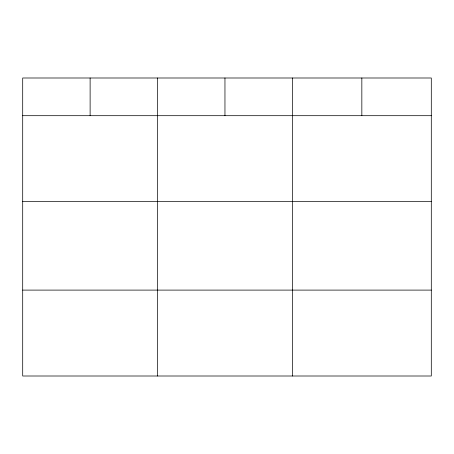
<?xml version="1.0" encoding="UTF-8"?>
<svg xmlns="http://www.w3.org/2000/svg" width="454" height="454" viewBox="0 0 454 454"><rect width="100%" height="100%" fill="white"/><g stroke="black" fill="none" stroke-linecap="round" stroke-linejoin="round"><path stroke-width="0.68" d="M431.3 201.593L431.3 77.997L22.7 77.997L22.7 376.003L431.3 376.003L431.3 201.593L22.7 201.593M22.7 115.691L431.3 115.691M22.7 290.1L431.3 290.1M361.838 77.997L361.838 115.691M292.376 77.997L292.376 376.003M224.957 77.997L224.957 115.691M157.538 77.997L157.538 376.003M90.119 77.997L90.119 115.691"/></g></svg>
